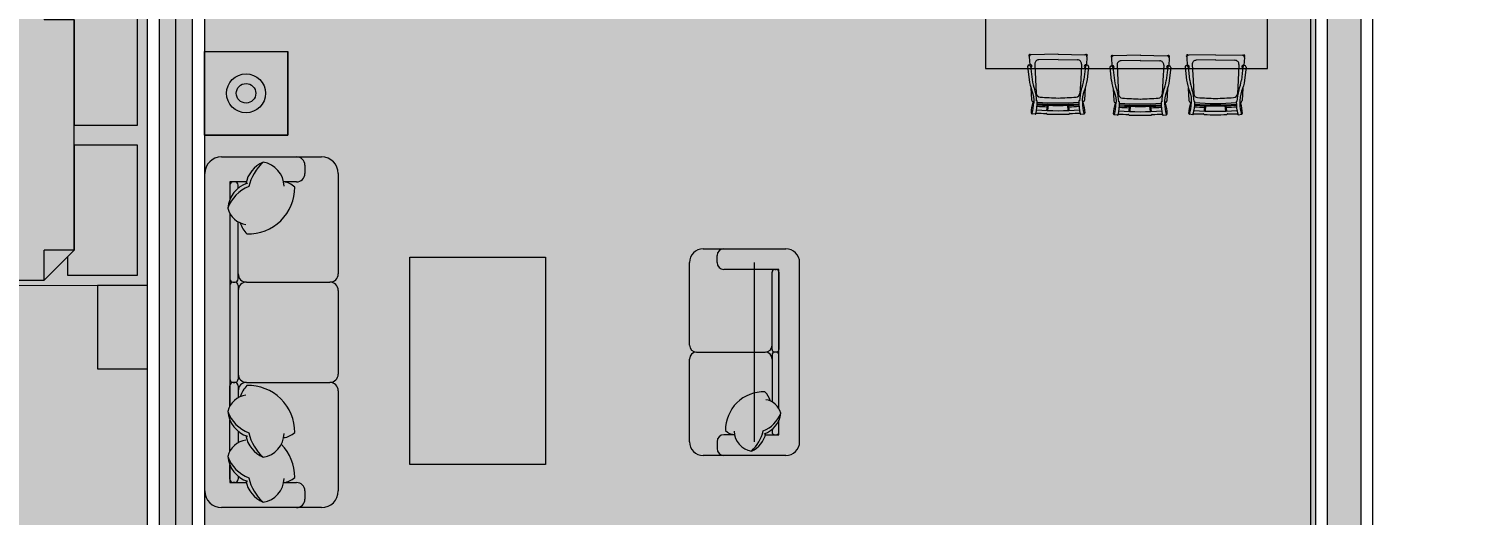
# Model space of a CAD drawing. Header units: millimetres. Extents: x 476571643 to 477489869, y 4620928210 to 4621294454.
# Drawn here: x 477229820 to 477238473, y 4621124761 to 4621127672 of the extents above; entities that cross this region are included whole.
import ezdxf

# ---------------------------------------------------------------- set-up
doc = ezdxf.new("R2010")
doc.units = ezdxf.units.MM
doc.header["$MEASUREMENT"] = 0
for name, color, linetype, lineweight in [('2D Drafting - General_Pen_No__1_Pen_No__7', 7, 'Continuous', 0), ('2D Drafting - General_Pen_No__250_Pen_No__7_Pen_No__250', 7, 'Continuous', 0), ('2D Drafting - General_Pen_No__250_Pen_No__7_Pen_No__7', 7, 'Continuous', 0), ('G-Anno-Nplt_Pen_No__151', 151, 'Continuous', 0), ('G-Anno-Nplt_Pen_No__4', 7, 'Continuous', 0), ('New_0_Pen_No__7', 7, 'Continuous', 0), ('New_R03_Nakveti_Pen_No__4', 7, 'Continuous', 0), ('New_reg_nak_Pen_No__7', 7, 'Continuous', 0), ('zoma_Pen_No__1', 1, 'Continuous', 0), ('zoma_Pen_No__142', 142, 'Continuous', 0), ('zoma_Pen_No__5_Pen_No__5', 5, 'Continuous', 0)]:
    doc.layers.add(name, color=color, linetype=linetype, lineweight=lineweight)
doc.layers.add('New_R03_Nakveti', color=7, linetype='Continuous')
doc.layers.add('zoma', color=7, linetype='Continuous')
doc.styles.add('GENERATED_STYLE_2', font='arial.ttf')
doc.dimstyles.new('GENERATED_STYLE__12', dxfattribs={"dimtxt": 500, "dimasz": 228, "dimexe": 0.18, "dimexo": 3, "dimgap": 0.09, "dimtad": 1, "dimtih": 1, "dimtoh": 1, "dimlfac": 0.001, "dimzin": 0, "dimdsep": 46, "dimtxsty": 'GENERATED_STYLE_2', "dimblk": 'ARROWHEAD_2', "dimblk1": 'ARROWHEAD_2', "dimblk2": 'ARROWHEAD_2', "dimcen": 0.09, "dimclrd": 1, "dimclre": 1, "dimclrt": 1, "dimadec": 0, "dimazin": 0, "dimtfac": 1, "dimtdec": 4, "dimtmove": 2, "dimatfit": 3, "dimfxl": 1, "dimtolj": 1, "dimtzin": 0, "dimarcsym": 0})
doc.dimstyles.new('GENERATED_STYLE__7', dxfattribs={"dimtxt": 200, "dimasz": 64.421331, "dimexe": 0.18, "dimexo": 3, "dimgap": 0.09, "dimtad": 1, "dimlfac": 0.001, "dimzin": 0, "dimdsep": 46, "dimtxsty": 'GENERATED_STYLE_2', "dimblk": 'ARROWHEAD_2', "dimblk1": 'ARROWHEAD_2', "dimblk2": 'ARROWHEAD_2', "dimcen": 0.09, "dimclrd": 142, "dimclre": 142, "dimclrt": 142, "dimadec": 0, "dimazin": 0, "dimtfac": 1, "dimtdec": 4, "dimtmove": 0, "dimatfit": 3, "dimfxl": 1, "dimtolj": 1, "dimtzin": 0, "dimarcsym": 0})

# ---------------------------------------------------------------- blocks, each defined once
blk = doc.blocks.new('Bed Layout 23')
at = {"layer": 'New_R03_Nakveti_Pen_No__4', "color": 7, "linetype": 'Continuous', "lineweight": 0}
for p, q in [((-900, 0), (-1400, 0)), ((-1400, 0), (-1400, -300)), ((-900, -300), (-900, 0)), ((900, 0), (-900, 0)), ((-900, 0), (-900, -2000)), ((1400, 0), (900, 0)), ((900, 0), (900, -300)), ((900, -2000), (900, 0)), ((1400, -300), (1400, 0)), ((-1400, -300), (-900, -300)), ((900, -300), (1400, -300)), ((-690, -440), (-870, -620)), ((0, -440), (-690, -440)), ((-690, -440), (-690, -620)), ((690, -440), (0, -440)), ((870, -620), (690, -440)), ((690, -440), (690, -620)), ((-870, -620), (-870, -1970)), ((-870, -620), (-690, -620)), ((870, -620), (690, -620)), ((870, -1970), (870, -620)), ((-870, -1970), (0, -1970)), ((0, -1970), (870, -1970)), ((-900, -2000), (900, -2000))]:
    blk.add_line(p, q, dxfattribs=at)
at = {"layer": 'New_R03_Nakveti_Pen_No__4', "color": 7, "linetype": 'Continuous', "lineweight": 0, "flags": 128}
for points in [[(-60, -440), (-60, -60), (-840, -60), (-840, -480), (-730, -480), (-690, -440)], [(690, -440), (730, -480), (840, -480), (840, -60), (60, -60), (60, -440)]]:
    blk.add_lwpolyline(points, close=True, dxfattribs=at)
blk = doc.blocks.new('*D1322', base_point=(476844527.1, 4621385791))
at = {"layer": 'zoma_Pen_No__142', "color": 142, "linetype": 'Continuous', "lineweight": 0, "transparency": 16777216}
for p, q in [((477240444.6, 4621139461), (477240317.5, 4621139461)), ((477240423.4, 4621139436.6), (477240338.7, 4621139485.5)), ((477240381, 4621121761), (477240381, 4621139461)), ((477240444.6, 4621121761), (477240317.5, 4621121761)), ((477240338.7, 4621121785.5), (477240423.4, 4621121736.6)), ((477240381, 4621121719.6), (477240381, 4621121761))]:
    blk.add_line(p, q, dxfattribs=at)
at = {"layer": 'zoma_Pen_No__142', "color": 142, "lineweight": 0, "transparency": 16777216, "insert": (477240341, 4621130269.1), "char_height": 200, "attachment_point": 7, "rotation": 90, "style": 'GENERATED_STYLE_2'}
blk.add_mtext('\\A1;{\\pql;\\fArial CYR|b0|i0|c204|p34;17.70}', dxfattribs=at)
blk = doc.blocks.new('ARROWHEAD_2')
at = {"color": 0, "linetype": 'Continuous', "lineweight": 0}
for p, q in [((-0.378, -0.655), (0.378, 0.655)), ((0, 0), (-1, 0))]:
    blk.add_line(p, q, dxfattribs=at)
blk = doc.blocks.new('*D1659', base_point=(476844527.1, 4621385791))
at = {"layer": 'zoma_Pen_No__1', "color": 1, "linetype": 'Continuous', "lineweight": 0, "transparency": 16777216}
for p, q in [((477237821.3, 4621121536), (477237821.3, 4621121986)), ((477256818.5, 4621121536), (477256818.5, 4621121986)), ((477237907.9, 4621121911), (477237734.7, 4621121611)), ((477256731.9, 4621121611), (477256905.1, 4621121911)), ((477237674.6, 4621121761), (477237821.3, 4621121761)), ((477237821.3, 4621121761), (477256818.5, 4621121761)), ((477256818.5, 4621121761), (477256965.2, 4621121761))]:
    blk.add_line(p, q, dxfattribs=at)
at = {"layer": 'zoma_Pen_No__1', "color": 1, "lineweight": 0, "transparency": 16777216, "insert": (477247714.8, 4621121861), "char_height": 500, "attachment_point": 7, "style": 'GENERATED_STYLE_2'}
blk.add_mtext('\\A1;{\\pql;\\fArial CYR|b0|i0|c204|p34;19.00}', dxfattribs=at)

msp = doc.modelspace()

# ---------------------------------------------------------------- hatches: boundary and pattern name
at = {"layer": '2D Drafting - General_Pen_No__250_Pen_No__7_Pen_No__7', "linetype": 'Continuous', "lineweight": 0}
for points in [[(477230601.121, 4621122161.035), (477230801.121, 4621122161.035), (477230801.121, 4621128661.035), (477230601.121, 4621128661.035)], [(477237601.121, 4621128661.035), (477237601.121, 4621122161.035), (477237801.121, 4621122161.035), (477237801.121, 4621128661.035)]]:
    msp.add_hatch(color=7, dxfattribs=at).paths.add_polyline_path(points)
at = {"layer": 'G-Anno-Nplt_Pen_No__151', "linetype": 'Continuous', "lineweight": 0, "true_color": 0x1f2f3f}
for points in [[(477230771.121, 4621132631.036), (477230971.12, 4621132631.036), (477230971.12, 4621132331.035), (477231271.121, 4621132331.035), (477231271.121, 4621131500.848), (477230871.121, 4621131500.848), (477230871.121, 4621129131.035), (477230971.121, 4621129131.035), (477230971.121, 4621128591.036), (477230871.121, 4621128591.036), (477230871.121, 4621123731.035), (477237531.121, 4621123731.035), (477237531.121, 4621127850.848), (477237131.121, 4621127850.848), (477237131.121, 4621128831.035), (477237331.121, 4621128831.035), (477237331.121, 4621129131.036), (477237531.121, 4621129131.036), (477237531.121, 4621132091.036), (477237331.121, 4621132091.036), (477237331.121, 4621132261.035), (477237331.121, 4621132391.035), (477237131.121, 4621132391.035), (477237131.121, 4621133371.223), (477237531.121, 4621133371.223), (477237531.121, 4621138091.036), (477234030.939, 4621138091.036), (477234030.939, 4621139191.035), (477230971.121, 4621139191.035), (477230971.121, 4621138991.036), (477230771.121, 4621138991.036)], [(477223971.121, 4621123731.035), (477230531.121, 4621123731.035), (477230531.121, 4621128591.036), (477230431.121, 4621128591.036), (477230431.121, 4621129131.035), (477230531.121, 4621129131.035), (477230531.121, 4621131794.293), (477229840.933, 4621131794.293), (477229840.933, 4621132194.293), (477224661.309, 4621132194.293), (477224661.309, 4621131794.293), (477223971.121, 4621131794.293), (477223971.121, 4621129131.035), (477224071.121, 4621129131.035), (477224071.121, 4621128591.036), (477223971.121, 4621128591.036)]]:
    msp.add_hatch(color=169, dxfattribs=at).paths.add_polyline_path(points)

# ---------------------------------------------------------------- linework, layer by layer
at = {"layer": '2D Drafting - General_Pen_No__1_Pen_No__7', "color": 7, "linetype": 'Continuous', "lineweight": 0, "flags": 128}
msp.add_lwpolyline([(477237501.121, 4621122161.035), (477237501.121, 4621128661.035), (477237801.121, 4621128661.035), (477237801.121, 4621122161.035)], close=True, dxfattribs=at)
at = {"layer": '2D Drafting - General_Pen_No__250_Pen_No__7_Pen_No__250', "color": 7, "linetype": 'Continuous', "lineweight": 0, "flags": 128}
msp.add_lwpolyline([(477230601.121, 4621122161.035), (477230801.121, 4621122161.035), (477230801.121, 4621128661.035), (477230601.121, 4621128661.035)], close=True, dxfattribs=at)
at = {"layer": 'G-Anno-Nplt_Pen_No__4', "color": 7, "linetype": 'Continuous', "lineweight": 0, "flags": 128}
for points in [[(477230771.121, 4621138991.036), (477230771.121, 4621132631.036), (477230971.12, 4621132631.036), (477230971.12, 4621132331.035), (477231271.121, 4621132331.035), (477231271.121, 4621131500.848), (477230871.121, 4621131500.848), (477230871.121, 4621129131.035), (477230971.121, 4621129131.035), (477230971.121, 4621128591.036), (477230871.121, 4621128591.036), (477230871.121, 4621123731.035)], [(477237531.121, 4621123731.035), (477237531.121, 4621127850.848), (477237131.121, 4621127850.848), (477237131.121, 4621128831.035), (477237331.121, 4621128831.035), (477237331.121, 4621129131.036), (477237531.121, 4621129131.036), (477237531.121, 4621132091.036), (477237331.121, 4621132091.036), (477237331.121, 4621132261.035), (477237331.121, 4621132391.035), (477237131.121, 4621132391.035), (477237131.121, 4621133371.223), (477237531.121, 4621133371.223), (477237531.121, 4621138091.036)]]:
    msp.add_lwpolyline(points, dxfattribs=at)
msp.add_lwpolyline([(477223971.121, 4621123731.035), (477230531.121, 4621123731.035), (477230531.121, 4621128591.036), (477230431.121, 4621128591.036), (477230431.121, 4621129131.035), (477230531.121, 4621129131.035), (477230531.121, 4621131794.293), (477229840.933, 4621131794.293), (477229840.933, 4621132194.293), (477224661.309, 4621132194.293), (477224661.309, 4621131794.293), (477223971.121, 4621131794.293), (477223971.121, 4621129131.035), (477224071.121, 4621129131.035), (477224071.121, 4621128591.036), (477223971.121, 4621128591.036)], close=True, dxfattribs=at)
at = {"layer": 'New_0_Pen_No__7', "color": 7, "linetype": 'Continuous', "lineweight": 0}
for p, q in [((477231371.121, 4621127036.554), (477231371.121, 4621127536.554)), ((477235985.858, 4621127519.897), (477235825.675, 4621127517.174)), ((477235986.927, 4621127519.896), (477236147.107, 4621127516.994)), ((477235813.724, 4621127504.368), (477235816.203, 4621127456.751)), ((477235821.879, 4621127449.058), (477235831.193, 4621127368.414)), ((477235827.119, 4621127443.259), (477235826.017, 4621127442.342)), ((477235846.84, 4621127461.874), (477235851.707, 4621127368.403)), ((477235987.337, 4621127489.467), (477235870.742, 4621127487.485)), ((477235986.268, 4621127489.468), (477236102.861, 4621127487.355)), ((477236126.734, 4621127461.717), (477236121.763, 4621127368.252)), ((477236150.826, 4621127448.874), (477236141.422, 4621127368.241)), ((477236145.58, 4621127443.081), (477236146.68, 4621127442.162)), ((477236159.044, 4621127504.175), (477236156.511, 4621127456.56)), ((477236306.404, 4621127498.4), (477236308.884, 4621127450.782)), ((477236314.559, 4621127443.09), (477236323.873, 4621127362.446)), ((477236478.538, 4621127513.928), (477236318.355, 4621127511.205)), ((477236319.799, 4621127437.291), (477236318.698, 4621127436.373)), ((477236339.521, 4621127455.905), (477236344.388, 4621127362.434)), ((477236480.017, 4621127483.499), (477236363.422, 4621127481.516)), ((477236478.949, 4621127483.499), (477236595.542, 4621127481.386)), ((477236479.607, 4621127513.928), (477236639.787, 4621127511.025)), ((477236619.415, 4621127455.749), (477236614.443, 4621127362.283)), ((477236643.507, 4621127442.905), (477236634.102, 4621127362.272)), ((477236638.26, 4621127437.112), (477236639.361, 4621127436.194)), ((477236651.724, 4621127498.206), (477236649.191, 4621127450.592)), ((477236757.281, 4621127501.384), (477236759.761, 4621127453.767)), ((477236765.437, 4621127446.074), (477236774.751, 4621127365.43)), ((477236929.416, 4621127516.913), (477236769.232, 4621127514.19)), ((477236770.676, 4621127440.275), (477236769.575, 4621127439.358)), ((477236790.398, 4621127458.89), (477236795.265, 4621127365.419)), ((477236930.895, 4621127486.483), (477236814.3, 4621127484.501)), ((477236929.826, 4621127486.483), (477237046.419, 4621127484.371)), ((477236930.484, 4621127516.912), (477237090.665, 4621127514.01)), ((477237070.292, 4621127458.733), (477237065.32, 4621127365.267)), ((477237094.384, 4621127445.89), (477237084.98, 4621127365.256)), ((477237089.138, 4621127440.097), (477237090.238, 4621127439.178)), ((477237102.601, 4621127501.191), (477237100.068, 4621127453.576)), ((477235851.707, 4621127368.403), (477235855.964, 4621127286.645)), ((477236121.763, 4621127368.252), (477236117.414, 4621127286.498)), ((477236344.388, 4621127362.434), (477236348.645, 4621127280.676)), ((477236614.443, 4621127362.283), (477236610.094, 4621127280.53)), ((477236795.265, 4621127365.419), (477236799.522, 4621127283.661)), ((477237065.32, 4621127365.267), (477237060.972, 4621127283.514)), ((477235823.267, 4621127321.084), (477235827.149, 4621127246.543)), ((477236149.295, 4621127320.901), (477236145.33, 4621127246.364)), ((477236315.948, 4621127315.115), (477236319.829, 4621127240.574)), ((477236641.975, 4621127314.932), (477236638.01, 4621127240.396)), ((477236766.825, 4621127318.099), (477236770.706, 4621127243.558)), ((477237092.852, 4621127317.917), (477237088.887, 4621127243.38)), ((477235859.782, 4621127241.166), (477235857.749, 4621127241.181)), ((477235919.246, 4621127183.791), (477235922.117, 4621127215.077)), ((477235925.33, 4621127183.484), (477235928.21, 4621127214.861)), ((477236047.077, 4621127183.415), (477236044.233, 4621127214.796)), ((477236053.162, 4621127183.716), (477236050.326, 4621127215.005)), ((477236112.69, 4621127241.025), (477236114.724, 4621127241.037)), ((477236352.462, 4621127235.198), (477236350.429, 4621127235.212)), ((477236411.926, 4621127177.822), (477236414.797, 4621127209.108)), ((477236418.011, 4621127177.515), (477236420.89, 4621127208.893)), ((477236539.758, 4621127177.447), (477236536.913, 4621127208.828)), ((477236545.843, 4621127177.747), (477236543.006, 4621127209.037)), ((477236605.371, 4621127235.056), (477236607.404, 4621127235.068)), ((477236803.34, 4621127238.182), (477236801.306, 4621127238.196)), ((477236862.804, 4621127180.807), (477236865.675, 4621127212.093)), ((477236868.888, 4621127180.499), (477236871.768, 4621127211.877)), ((477236990.635, 4621127180.431), (477236987.791, 4621127211.812)), ((477236996.72, 4621127180.732), (477236993.884, 4621127212.021)), ((477237056.248, 4621127238.04), (477237058.281, 4621127238.052)), ((477235824.179, 4621127169.282), (477235827.856, 4621127168.346)), ((477235827.782, 4621127168.055), (477235827.856, 4621127168.346)), ((477235849.614, 4621127161.592), (477235828.456, 4621127164.103)), ((477235918.345, 4621127163.257), (477235917.081, 4621127164.883)), ((477236054.041, 4621127163.181), (477236055.306, 4621127164.805)), ((477236122.769, 4621127161.439), (477236143.93, 4621127163.927)), ((477236148.212, 4621127169.1), (477236144.535, 4621127168.169)), ((477236144.609, 4621127167.878), (477236144.535, 4621127168.169)), ((477236316.86, 4621127163.313), (477236320.536, 4621127162.378)), ((477236320.462, 4621127162.087), (477236320.536, 4621127162.378)), ((477236342.294, 4621127155.623), (477236321.136, 4621127158.135)), ((477236411.025, 4621127157.289), (477236409.761, 4621127158.914)), ((477236546.721, 4621127157.213), (477236547.986, 4621127158.837)), ((477236615.45, 4621127155.47), (477236636.611, 4621127157.958)), ((477236640.893, 4621127163.131), (477236637.215, 4621127162.2)), ((477236637.289, 4621127161.909), (477236637.215, 4621127162.2)), ((477236767.737, 4621127166.297), (477236771.414, 4621127165.362)), ((477236771.34, 4621127165.071), (477236771.414, 4621127165.362)), ((477236793.172, 4621127158.608), (477236772.013, 4621127161.119)), ((477236861.902, 4621127160.273), (477236860.639, 4621127161.899)), ((477236997.598, 4621127160.197), (477236998.864, 4621127161.821)), ((477237066.327, 4621127158.455), (477237087.488, 4621127160.942)), ((477237091.77, 4621127166.116), (477237088.093, 4621127165.185)), ((477237088.166, 4621127164.894), (477237088.093, 4621127165.185)), ((477230871.121, 4621127036.554), (477231371.121, 4621127036.554)), ((477230973.838, 4621126905.814), (477231573.838, 4621126905.814)), ((477231473.838, 4621126855.814), (477231473.838, 4621126805.814)), ((477230873.838, 4621124905.814), (477230873.838, 4621126805.814)), ((477231122.1, 4621126755.814), (477231023.838, 4621126755.814)), ((477231023.838, 4621126755.814), (477231023.838, 4621126650.628)), ((477231053.838, 4621126755.814), (477231043.838, 4621126755.814)), ((477231423.838, 4621126755.814), (477231346.37, 4621126755.814)), ((477231673.838, 4621126805.814), (477231673.838, 4621126205.814)), ((477231023.838, 4621126735.814), (477231023.838, 4621126650.628)), ((477231073.838, 4621126717.659), (477231073.838, 4621126735.814)), ((477231023.838, 4621126567.446), (477231023.838, 4621125413.53)), ((477231073.838, 4621126175.814), (477231073.838, 4621126517.099)), ((477233860.327, 4621126355.634), (477234355.327, 4621126355.634)), ((477233942.827, 4621126273.134), (477233942.827, 4621126314.384)), ((477233942.827, 4621126273.134), (477233942.827, 4621126314.384)), ((477233777.827, 4621125778.134), (477233777.827, 4621126273.134)), ((477234314.077, 4621126231.884), (477233984.077, 4621126231.884)), ((477234314.077, 4621126231.884), (477233984.077, 4621126231.884)), ((477234166.345, 4621126273.134), (477234166.345, 4621125200.634)), ((477234289.327, 4621126231.884), (477234297.577, 4621126231.884)), ((477234314.077, 4621125397.288), (477234314.077, 4621126231.884)), ((477234314.077, 4621125397.288), (477234314.077, 4621126231.884)), ((477231043.838, 4621126155.814), (477231053.838, 4621126155.814)), ((477231043.838, 4621126155.814), (477231053.838, 4621126155.814)), ((477231073.838, 4621126135.814), (477231073.838, 4621125575.814)), ((477231123.838, 4621126155.814), (477231623.838, 4621126155.814)), ((477234272.827, 4621125753.384), (477234272.827, 4621126215.384)), ((477234314.077, 4621126215.384), (477234314.077, 4621125753.384)), ((477231673.838, 4621126105.814), (477231673.838, 4621125605.814)), ((477233819.077, 4621125736.884), (477234231.577, 4621125736.884)), ((477234272.827, 4621125720.384), (477234272.827, 4621125438.824)), ((477234297.577, 4621125736.884), (477234289.327, 4621125736.884)), ((477234297.577, 4621125736.884), (477234289.327, 4621125736.884)), ((477234314.077, 4621125397.288), (477234314.077, 4621125720.384)), ((477233777.827, 4621125200.634), (477233777.827, 4621125695.634)), ((477231023.838, 4621125413.53), (477231023.838, 4621125535.814)), ((477231053.838, 4621125555.814), (477231043.838, 4621125555.814)), ((477231043.838, 4621125555.814), (477231053.838, 4621125555.814)), ((477231073.838, 4621125535.814), (477231073.838, 4621125463.877)), ((477231123.838, 4621125555.814), (477231623.838, 4621125555.814)), ((477231673.838, 4621125505.814), (477231673.838, 4621124905.814)), ((477231023.838, 4621125144.182), (477231023.838, 4621125330.349)), ((477234272.827, 4621125273.363), (477234272.827, 4621125258.384)), ((477234314.077, 4621125258.384), (477234314.077, 4621125328.663)), ((477234314.077, 4621125241.884), (477234314.077, 4621125328.663)), ((477231073.838, 4621125263.318), (477231073.838, 4621125194.529)), ((477233942.827, 4621125200.634), (477233942.827, 4621125159.384)), ((477234047.988, 4621125241.884), (477233984.077, 4621125241.884)), ((477234233.01, 4621125241.884), (477234314.077, 4621125241.884)), ((477234289.327, 4621125241.884), (477234297.577, 4621125241.884)), ((477234355.327, 4621125118.134), (477233860.327, 4621125118.134)), ((477231023.838, 4621124975.814), (477231023.838, 4621125061)), ((477231023.838, 4621125061), (477231023.838, 4621124955.814)), ((477231023.838, 4621124955.814), (477231122.1, 4621124955.814)), ((477231053.838, 4621124955.814), (477231043.838, 4621124955.814)), ((477231073.838, 4621124993.97), (477231073.838, 4621124975.814)), ((477231346.37, 4621124955.814), (477231423.838, 4621124955.814)), ((477231473.838, 4621124905.814), (477231473.838, 4621124855.814)), ((477231573.838, 4621124805.814), (477230973.838, 4621124805.814))]:
    msp.add_line(p, q, dxfattribs=at)
for points in [[(477237241.064, 4621128280.431), (477235550.826, 4621128280.431), (477235550.826, 4621127434.971), (477237241.064, 4621127434.971)], [(477231371.121, 4621127036.554), (477230871.121, 4621127036.554), (477230871.121, 4621127536.554), (477231371.121, 4621127536.554)], [(477232915.234, 4621125064.541), (477232101.487, 4621125064.541), (477232101.487, 4621126305.246), (477232915.234, 4621126305.246)]]:
    msp.add_lwpolyline(points, close=True, dxfattribs=at)
for points in [[(477235803.738, 4621127446.963), (477235812.809, 4621127368.425)], [(477236168.965, 4621127446.758), (477236159.806, 4621127368.23)], [(477236296.418, 4621127440.994), (477236305.489, 4621127362.456)], [(477236661.645, 4621127440.79), (477236652.486, 4621127362.262)], [(477236747.296, 4621127443.979), (477236756.367, 4621127365.44)], [(477237112.523, 4621127443.774), (477237103.363, 4621127365.246)], [(477234437.827, 4621125200.634), (477234437.827, 4621126273.134)]]:
    msp.add_lwpolyline(points, dxfattribs=at)
for points in [[(477235812.35, 4621127456.131), (477235814.672, 4621127456.462, 0.08130171), (477235820.016, 4621127458.137)], [(477236160.363, 4621127455.937), (477236158.041, 4621127456.27, -0.08130171), (477236152.7, 4621127457.95)], [(477236305.031, 4621127450.163), (477236307.353, 4621127450.494, 0.08130171), (477236312.696, 4621127452.168)], [(477236653.043, 4621127449.968), (477236650.722, 4621127450.301, -0.08130171), (477236645.38, 4621127451.982)], [(477236755.908, 4621127453.147), (477236758.23, 4621127453.478, 0.08130171), (477236763.574, 4621127455.152)], [(477237103.921, 4621127452.952), (477237101.599, 4621127453.285, -0.08130171), (477237096.257, 4621127454.966)], [(477235812.865, 4621127368.425, 0.05838097), (477235829.962, 4621127301.725, -0.11288216), (477235840.424, 4621127228.924)], [(477236159.75, 4621127368.23, -0.05838097), (477236142.579, 4621127301.55, 0.11288216), (477236132.034, 4621127228.761)], [(477236305.545, 4621127362.456, 0.05838097), (477236322.642, 4621127295.757, -0.11288216), (477236333.105, 4621127222.956)], [(477236652.431, 4621127362.262, -0.05838097), (477236635.259, 4621127295.582, 0.11288216), (477236624.715, 4621127222.792)], [(477236756.422, 4621127365.44, 0.05838097), (477236773.519, 4621127298.741, -0.11288216), (477236783.982, 4621127225.94)], [(477237103.308, 4621127365.246, -0.05838097), (477237086.136, 4621127298.566, 0.11288216), (477237075.592, 4621127225.777)]]:
    msp.add_lwpolyline(points, format="xyb", dxfattribs=at)
for radius in [116.667, 58.333]:
    msp.add_circle((477231121.121, 4621127286.554), radius, dxfattribs=at)
for centre, radius, start, end in [((477235816.981, 4621127513.308), 6.087, 32.4997885, 241.4548166), ((477235986.375, 4621127489.466), 30.436, 88.961881, 90.9739105), ((477235986.389, 4621127513.818), 6.087, 88.9617809, 90.9738108), ((477236155.796, 4621127513.118), 6.087, 298.4809925, 147.4360069), ((477235812.93, 4621127446.958), 9.192, 359.9679033, 179.9678975), ((477235825.882, 4621127505.001), 12.174, 90.9739167, 182.9806865), ((477235819.897, 4621127448.946), 9.192, 321.7849439, 89.2562726), ((477235823.805, 4621127440.849), 1.085, 75.7685074, 160.1077368), ((477235824.612, 4621127444.03), 2.196, 255.7685085, 309.7927423), ((477235871.156, 4621127463.14), 24.348, 90.9739149, 182.980688), ((477236102.42, 4621127463.011), 24.348, 356.9551126, 88.9618868), ((477236152.809, 4621127448.759), 9.192, 90.6795287, 218.150858), ((477236148.088, 4621127443.848), 2.196, 230.143057, 284.1672771), ((477236146.886, 4621127504.822), 12.174, 356.9551162, 88.9618852), ((477236148.891, 4621127440.666), 1.085, 19.8281228, 104.1672464), ((477236159.773, 4621127446.764), 9.192, 359.9679033, 179.9678975), ((477236305.61, 4621127440.989), 9.192, 359.9679033, 179.9678975), ((477236309.661, 4621127507.339), 6.087, 32.4997881, 241.4548165), ((477236318.562, 4621127499.033), 12.174, 90.9739142, 182.9806929), ((477236312.577, 4621127442.977), 9.192, 321.7849425, 89.2562745), ((477236316.485, 4621127434.88), 1.085, 75.7685366, 160.1077076), ((477236317.292, 4621127438.061), 2.196, 255.7685285, 309.7927737), ((477236363.836, 4621127457.172), 24.348, 90.9739165, 182.9806886), ((477236479.056, 4621127483.497), 30.436, 88.961881, 90.9739105), ((477236479.069, 4621127507.849), 6.087, 88.9620308, 90.9740602), ((477236595.101, 4621127457.042), 24.348, 356.9551136, 88.9618859), ((477236645.489, 4621127442.79), 9.192, 90.6795283, 218.150856), ((477236640.768, 4621127437.88), 2.196, 230.1430251, 284.1672569), ((477236639.567, 4621127498.853), 12.174, 356.9551132, 88.961884), ((477236641.572, 4621127434.698), 1.085, 19.8280931, 104.1672739), ((477236652.453, 4621127440.795), 9.192, 359.9678975, 179.9679033), ((477236648.476, 4621127507.149), 6.087, 298.4809835, 147.4360154), ((477236756.488, 4621127443.974), 9.192, 359.9678975, 179.9679033), ((477236760.539, 4621127510.323), 6.087, 32.4997974, 241.4548077), ((477236769.439, 4621127502.017), 12.174, 90.9739167, 182.9806865), ((477236763.454, 4621127445.961), 9.192, 321.7849397, 89.2562741), ((477236767.362, 4621127437.864), 1.085, 75.7685244, 160.107655), ((477236768.169, 4621127441.045), 2.196, 255.7685404, 309.7927626), ((477236814.714, 4621127460.156), 24.348, 90.9739149, 182.980688), ((477236929.933, 4621127486.481), 30.436, 88.961881, 90.9739105), ((477236929.947, 4621127510.834), 6.087, 88.9620309, 90.9740601), ((477237045.978, 4621127460.026), 24.348, 356.9551114, 88.9618859), ((477237096.366, 4621127445.775), 9.192, 90.6795268, 218.15086), ((477237091.646, 4621127440.864), 2.196, 230.1430564, 284.1672778), ((477237090.444, 4621127501.837), 12.174, 356.9551099, 88.9618873), ((477237092.449, 4621127437.682), 1.085, 19.8280995, 104.1672697), ((477237103.331, 4621127443.779), 9.192, 359.967904, 179.9679025), ((477237099.354, 4621127510.134), 6.087, 298.4809929, 147.4360065), ((477236106.061, 4621127408.038), 277.599, 188.2062441, 201.0593033), ((477235866.599, 4621127408.172), 277.599, 338.8764979, 351.729557), ((477236598.741, 4621127402.069), 277.599, 188.2062438, 201.0593032), ((477236359.279, 4621127402.203), 277.599, 338.876498, 351.7295573), ((477237049.619, 4621127405.054), 277.599, 188.2062441, 201.0593033), ((477236810.156, 4621127405.188), 277.599, 338.876498, 351.7295573), ((477235593.841, 4621127233.336), 264.024, 1.7026988, 16.4920453), ((477235880.28, 4621127287.911), 24.348, 182.9806861, 266.9902843), ((477237094.127, 4621150374.578), 23142.905, 266.990284, 267.2564737), ((477234905.122, 4621150375.805), 23142.905, 272.6793274, 272.9455171), ((477236093.1, 4621127287.792), 24.348, 272.9455172, 356.9551137), ((477236378.622, 4621127232.896), 264.024, 163.4437559, 178.2331025), ((477236086.522, 4621127227.367), 264.024, 1.7026987, 16.4920453), ((477236372.96, 4621127281.942), 24.348, 182.9806884, 266.9902845), ((477236585.78, 4621127281.823), 24.348, 272.9455172, 356.9551136), ((477236871.302, 4621127226.927), 264.024, 163.4437559, 178.2331025), ((477236537.399, 4621127230.351), 264.024, 1.7026986, 16.4920453), ((477236823.838, 4621127284.927), 24.348, 182.9806894, 266.9902834), ((477238037.684, 4621150371.594), 23142.905, 266.990284, 267.2564737), ((477235848.68, 4621150372.821), 23142.905, 272.6793279, 272.9455176), ((477237036.657, 4621127284.808), 24.348, 272.9455182, 356.9551104), ((477237322.18, 4621127229.912), 264.024, 163.4437559, 178.2331025), ((477236101.528, 4621127152.719), 277.843, 163.1838763, 176.582448), ((477235839.306, 4621127247.176), 12.174, 182.9806892, 261.8311247), ((477235561.446, 4621127235.677), 279.06, 345.6196005, 358.6134554), ((477235838.48, 4621127232.218), 3.044, 86.8953763, 163.1838888), ((477237093.697, 4621150374.586), 23173.34, 266.8953794, 266.9007603), ((477235582.604, 4621127233.165), 279.06, 345.6196005, 1.2762664), ((477235985.527, 4621128937.416), 1755.051, 265.8272138, 274.2158943), ((477235859.769, 4621127239.34), 1.826, 1.2762596, 89.6004444), ((477235987.204, 4621128968.921), 1764.182, 265.8852867, 267.8585107), ((477235987.204, 4621128968.921), 1755.051, 265.8852868, 274.0505142), ((477235987.204, 4621128968.921), 1748.964, 265.879349, 274.0564521), ((477235987.204, 4621128968.921), 1739.833, 265.8621398, 274.0736617), ((477235987.204, 4621128968.921), 1764.182, 272.0772905, 274.0505144), ((477236389.859, 4621127232.713), 279.06, 178.6595348, 194.3162007), ((477236112.701, 4621127239.199), 1.826, 90.3353566, 178.6595533), ((477234904.7, 4621150375.813), 23173.34, 273.0350314, 273.0404124), ((477236411.02, 4621127235.201), 279.06, 181.3223457, 194.3162006), ((477236133.983, 4621127232.053), 3.044, 16.7519285, 93.0404324), ((477236133.173, 4621127247.011), 12.174, 278.1046736, 356.9551132), ((477235870.845, 4621127152.848), 277.843, 3.3533531, 16.7519248), ((477236594.208, 4621127146.75), 277.843, 163.1838763, 176.5824482), ((477236331.987, 4621127241.207), 12.174, 182.9806862, 261.8311274), ((477236054.126, 4621127229.708), 279.06, 345.6196006, 358.6134554), ((477236331.16, 4621127226.25), 3.044, 86.8953808, 163.1838611), ((477237586.378, 4621150368.618), 23173.34, 266.8953793, 266.9007602), ((477236075.284, 4621127227.197), 279.06, 345.6196005, 1.2762664), ((477236478.208, 4621128931.447), 1755.051, 265.827214, 274.2158945), ((477236352.45, 4621127233.372), 1.826, 1.2762596, 89.6004425), ((477236479.884, 4621128962.952), 1764.182, 265.8852867, 267.8585107), ((477236479.884, 4621128962.952), 1755.051, 265.8852868, 274.0505142), ((477236479.884, 4621128962.952), 1748.964, 265.879349, 274.0564521), ((477236479.884, 4621128962.952), 1739.833, 265.8621396, 274.0736615), ((477237586.807, 4621150368.61), 23142.905, 266.990284, 267.2564737), ((477235397.802, 4621150369.836), 23142.905, 272.6793274, 272.9455171), ((477236479.884, 4621128962.952), 1764.182, 272.0772905, 274.0505144), ((477236882.54, 4621127226.745), 279.06, 178.6595346, 194.3162006), ((477236605.381, 4621127233.23), 1.826, 90.3353708, 178.659511), ((477235397.371, 4621150369.844), 23173.34, 273.0350559, 273.0404369), ((477236903.7, 4621127229.232), 279.06, 181.322346, 194.3162007), ((477236626.663, 4621127226.084), 3.044, 16.7519209, 93.0404168), ((477236625.853, 4621127241.042), 12.174, 278.1046732, 356.9551134), ((477236363.526, 4621127146.879), 277.843, 3.3533531, 16.7519248), ((477237045.086, 4621127149.734), 277.843, 163.1838763, 176.582448), ((477236782.864, 4621127244.191), 12.174, 182.9806863, 261.8311276), ((477236505.004, 4621127232.692), 279.06, 345.6196005, 358.6134552), ((477236782.037, 4621127229.234), 3.044, 86.895372, 163.1838699), ((477238037.255, 4621150371.602), 23173.34, 266.8953794, 266.9007603), ((477236526.162, 4621127230.181), 279.06, 345.6196005, 1.2762666), ((477236929.085, 4621128934.432), 1755.051, 265.8272138, 274.2158943), ((477236803.327, 4621127236.356), 1.826, 1.2763036, 89.6004302), ((477236930.762, 4621128965.937), 1764.182, 265.8852867, 267.8585107), ((477236930.762, 4621128965.937), 1755.051, 265.8852868, 274.0505142), ((477236930.762, 4621128965.937), 1748.964, 265.8793492, 274.0564523), ((477236930.762, 4621128965.937), 1739.833, 265.8621396, 274.0736615), ((477236930.762, 4621128965.937), 1764.182, 272.0772897, 274.0505136), ((477237333.417, 4621127229.729), 279.06, 178.6595348, 194.3162007), ((477237056.259, 4621127236.214), 1.826, 90.3353773, 178.6595326), ((477235848.248, 4621150372.828), 23173.34, 273.0350559, 273.0404369), ((477237354.578, 4621127232.217), 279.06, 181.322346, 194.3162007), ((477237077.54, 4621127229.069), 3.044, 16.7519094, 93.0404273), ((477237076.73, 4621127244.027), 12.174, 278.1046735, 356.9551134), ((477236814.403, 4621127149.864), 277.843, 3.3533531, 16.7519249), ((477235830.376, 4621127166.464), 3.044, 148.4832104, 230.8720056), ((477235828.815, 4621127167.126), 3.044, 263.2308028, 345.6196037), ((477235849.973, 4621127164.614), 3.044, 263.2308042, 345.6196032), ((477236425.768, 4621150380.949), 23220.515, 268.5886041, 268.7389673), ((477235914.678, 4621127163.015), 3.044, 37.8623787, 88.7389615), ((477235920.747, 4621127165.125), 3.044, 217.8623817, 268.7681388), ((477236419.885, 4621150377.231), 23220.515, 268.7681401, 268.9298143), ((477235578.512, 4621150377.703), 23220.515, 271.0059864, 271.1676606), ((477236051.64, 4621127165.052), 3.044, 271.1676642, 322.0734157), ((477236057.707, 4621127162.935), 3.044, 91.1968448, 142.0734208), ((477235572.632, 4621150381.427), 23220.515, 271.1968342, 271.3471974), ((477236122.414, 4621127164.462), 3.044, 194.3162048, 276.7049919), ((477236143.575, 4621127166.949), 3.044, 194.3162043, 276.7049933), ((477236142.012, 4621127166.29), 3.044, 309.0637975, 31.4525865), ((477236323.057, 4621127160.496), 3.044, 148.4832131, 230.8720029), ((477236321.495, 4621127161.157), 3.044, 263.2308156, 345.6195909), ((477236342.653, 4621127158.646), 3.044, 263.2308129, 345.6195945), ((477236918.449, 4621150374.98), 23220.515, 268.5886032, 268.7389664), ((477236407.358, 4621127157.046), 3.044, 37.8624019, 88.7389736), ((477236413.428, 4621127159.157), 3.044, 217.8623815, 268.768139), ((477236912.565, 4621150371.263), 23220.515, 268.7681401, 268.9298143), ((477236071.192, 4621150371.734), 23220.515, 271.0059873, 271.1676615), ((477236544.32, 4621127159.083), 3.044, 271.167664, 322.0734159), ((477236550.387, 4621127156.966), 3.044, 91.1968242, 142.073406), ((477236065.312, 4621150375.458), 23220.515, 271.1968351, 271.3471983), ((477236615.094, 4621127158.493), 3.044, 194.3162043, 276.7049933), ((477236636.255, 4621127160.981), 3.044, 194.3161862, 276.7049886), ((477236634.693, 4621127160.321), 3.044, 309.0637944, 31.4525941), ((477236773.934, 4621127163.48), 3.044, 148.4832125, 230.8720034), ((477236772.372, 4621127164.141), 3.044, 263.2308133, 345.6195941), ((477236793.53, 4621127161.63), 3.044, 263.2308061, 345.6196004), ((477237369.326, 4621150377.965), 23220.515, 268.5886041, 268.7389673), ((477236858.236, 4621127160.031), 3.044, 37.8623869, 88.7389533), ((477236864.305, 4621127162.141), 3.044, 217.8623897, 268.7681308), ((477237363.443, 4621150374.247), 23220.515, 268.7681401, 268.9298143), ((477236522.069, 4621150374.718), 23220.515, 271.0059873, 271.1676615), ((477236995.197, 4621127162.068), 3.044, 271.1676586, 322.0734225), ((477237001.265, 4621127159.95), 3.044, 91.1968383, 142.0734273), ((477236516.19, 4621150378.443), 23220.515, 271.1968342, 271.3471974), ((477237065.972, 4621127161.477), 3.044, 194.3162044, 276.7049923), ((477237087.133, 4621127163.965), 3.044, 194.3162043, 276.7049933), ((477237085.57, 4621127163.305), 3.044, 309.0638014, 31.4525842), ((477230973.838, 4621126805.814), 100, 90, 180), ((477231293.391, 4621126711.513), 176.927, 113.3151512, 169.3613337), ((477231422.305, 4621126658.681), 293.149, 132.7367714, 166.3508397), ((477231198.766, 4621126725.285), 150.728, 2.0671727, 80.6071548), ((477231423.838, 4621126855.814), 50, 0, 90), ((477231573.838, 4621126805.814), 100, 0, 90), ((477231181.139, 4621126585.456), 170.267, 107.271363, 175.4668225), ((477231043.838, 4621126735.814), 20, 90, 180), ((477231053.838, 4621126735.814), 20, 0, 90), ((477231333.947, 4621126643.421), 113.183, 46.1116003, 83.7097497), ((477231423.838, 4621126805.814), 50, 270, 0), ((477231218.641, 4621126522.421), 220.903, 111.5682535, 159.7406203), ((477231134.302, 4621126722.181), 278.124, 268.2850156, 0.5789328), ((477231137.875, 4621126630.696), 130.403, 194.1063946, 262.2319792), ((477231241.345, 4621126557.53), 161.732, 196.779279, 224.4944745), ((477233860.327, 4621126273.134), 82.5, 90, 180), ((477233984.077, 4621126314.384), 41.25, 90, 180), ((477233984.077, 4621126314.384), 41.25, 90, 180), ((477234355.327, 4621126273.134), 82.5, 0, 90), ((477233984.077, 4621126273.134), 41.25, 180, 270), ((477233984.077, 4621126273.134), 41.25, 180, 270), ((477234289.327, 4621126215.384), 16.5, 90, 180), ((477234297.577, 4621126215.384), 16.5, 0, 90), ((477231043.838, 4621126175.814), 20, 180, 270), ((477231043.838, 4621126135.814), 20, 90, 180), ((477231053.838, 4621126175.814), 20, 270, 0), ((477231053.838, 4621126135.814), 20, 0, 90), ((477231123.838, 4621126205.814), 50, 180, 270), ((477231123.838, 4621126105.814), 50, 90, 180), ((477231623.838, 4621126205.814), 50, 270, 0), ((477231623.838, 4621126105.814), 50, 0, 90), ((477233819.754, 4621125778.812), 41.933, 180.925972, 269.0740286), ((477233819.077, 4621125695.634), 41.25, 90, 180), ((477234231.577, 4621125778.134), 41.25, 270, 0), ((477234231.577, 4621125695.634), 41.25, 0, 90), ((477234289.327, 4621125753.384), 16.5, 180, 270), ((477234289.327, 4621125720.384), 16.5, 90, 180), ((477234297.577, 4621125753.384), 16.5, 270, 0), ((477234297.577, 4621125720.384), 16.5, 0, 90), ((477231043.838, 4621125575.814), 20, 180, 270), ((477231043.838, 4621125535.814), 20, 90, 180), ((477231053.838, 4621125575.814), 20, 270, 0), ((477231053.838, 4621125535.814), 20, 0, 90), ((477231123.838, 4621125605.814), 50, 180, 270), ((477231123.838, 4621125505.814), 50, 90, 180), ((477231241.345, 4621125423.446), 161.732, 135.5055259, 163.2207213), ((477231134.302, 4621125258.795), 278.124, 359.4210675, 91.7149849), ((477231623.838, 4621125605.814), 50, 270, 0), ((477231623.838, 4621125505.814), 50, 0, 90), ((477231137.875, 4621125350.281), 130.403, 97.7680213, 165.893606), ((477234222.944, 4621125269.631), 229.452, 88.2850157, 180.578933), ((477234134.634, 4621125405.468), 133.429, 16.7792791, 44.4944745), ((477234219.996, 4621125345.107), 107.582, 14.1063948, 82.2319793), ((477231218.641, 4621125458.555), 220.903, 200.2593804, 248.4317471), ((477231181.139, 4621125395.52), 170.267, 184.5331781, 252.7286377), ((477234153.364, 4621125434.433), 182.245, 291.5682537, 339.7406203), ((477234184.304, 4621125382.429), 140.47, 287.2713631, 355.4668225), ((477231137.875, 4621125080.933), 130.403, 97.7680215, 165.8936057), ((477231293.391, 4621125269.463), 176.927, 190.6386669, 246.6848493), ((477231422.305, 4621125322.296), 293.149, 193.6491607, 227.263229), ((477231198.766, 4621125255.691), 150.728, 279.3928458, 357.932828), ((477231134.302, 4621124989.447), 278.124, 359.4210676, 44.7117329), ((477231333.947, 4621125337.555), 113.183, 276.2902505, 313.8883997), ((477233860.327, 4621125200.634), 82.5, 180, 270), ((477233984.077, 4621125200.634), 41.25, 90, 180), ((477234058.237, 4621125334.608), 93.376, 226.1116008, 263.70975), ((477234169.761, 4621125267.07), 124.351, 182.0671727, 260.6071548), ((477233985.341, 4621125322.019), 241.848, 312.7367714, 346.3508396), ((477234091.696, 4621125278.432), 145.965, 293.3151511, 349.3613338), ((477234289.327, 4621125258.384), 16.5, 180, 270), ((477234297.577, 4621125258.384), 16.5, 270, 0), ((477234355.327, 4621125200.634), 82.5, 270, 0), ((477231218.641, 4621125189.207), 220.903, 200.2593802, 248.4317468), ((477231181.139, 4621125126.172), 170.267, 184.533178, 252.7286375), ((477233984.077, 4621125159.384), 41.25, 180, 270), ((477231043.838, 4621124975.814), 20, 180, 270), ((477231053.838, 4621124975.814), 20, 270, 0), ((477231293.391, 4621125000.115), 176.927, 190.6386668, 246.6848493), ((477231422.305, 4621125052.948), 293.149, 193.6491609, 227.2632291), ((477231198.766, 4621124986.343), 150.728, 279.3928456, 357.9328278), ((477231333.947, 4621125068.207), 113.183, 276.2902505, 313.8883997), ((477231423.838, 4621124905.814), 50, 0, 90), ((477230973.838, 4621124905.814), 100, 180, 270), ((477231423.838, 4621124855.814), 50, 270, 0), ((477231573.838, 4621124905.814), 100, 270, 0)]:
    msp.add_arc(centre, radius, start, end, dxfattribs=at)
at = {"layer": 'New_reg_nak_Pen_No__7', "color": 7, "linetype": 'Continuous', "lineweight": 0, "flags": 128}
msp.add_lwpolyline([(477230901.121, 4621139461.035), (477230901.121, 4621139531.035), (477237871.122, 4621139531.035), (477237870.861, 4621121761.035), (477237801.121, 4621121761.035)], dxfattribs=at)
at = {"layer": 'zoma_Pen_No__5_Pen_No__5', "color": 5, "linetype": 'Continuous', "lineweight": 0}
for p, q in [((477230701.121, 4621118251.439), (477230701.121, 4621142962.245)), ((477237601.121, 4621118251.439), (477237601.121, 4621142962.245))]:
    msp.add_line(p, q, dxfattribs=at)

# ---------------------------------------------------------------- block references
at = {"layer": 'New_R03_Nakveti', "color": 7, "linetype": 'Continuous', "lineweight": 0, "zscale": 1000, "rotation": 269.9970273048938}
msp.add_blockref('Bed Layout 23', (477230531.048, 4621127036.717), dxfattribs=at)

# ---------------------------------------------------------------- dimensions: what is measured, and where the dimension line sits
at = {"layer": 'zoma', "color": 142, "linetype": 'Continuous', "lineweight": 0}
dim = msp.add_linear_dim(base=(477240381.044, 4621139461.033), p1=(477237871.046, 4621121761.035), p2=(477214556.422, 4621139461.033), angle=90, dimstyle='GENERATED_STYLE__7', dxfattribs=at)
dim.commit()
dim.dimension.update_dxf_attribs({"geometry": '*D1322', "text_midpoint": (477240241.044, 4621130605.092), "dimtype": 160, "text_rotation": 90})
at = {"layer": 'zoma', "color": 1, "linetype": 'Continuous', "lineweight": 0}
dim = msp.add_linear_dim(base=(477256818.544, 4621121761.035), p1=(477237821.317, 4621139461.033), p2=(477256818.544, 4621121763.086), dimstyle='GENERATED_STYLE__12', dxfattribs=at)
dim.commit()
dim.dimension.update_dxf_attribs({"geometry": '*D1659', "text_midpoint": (477248554.757, 4621122111.035), "dimtype": 160})

doc.saveas('drawing.dxf')
